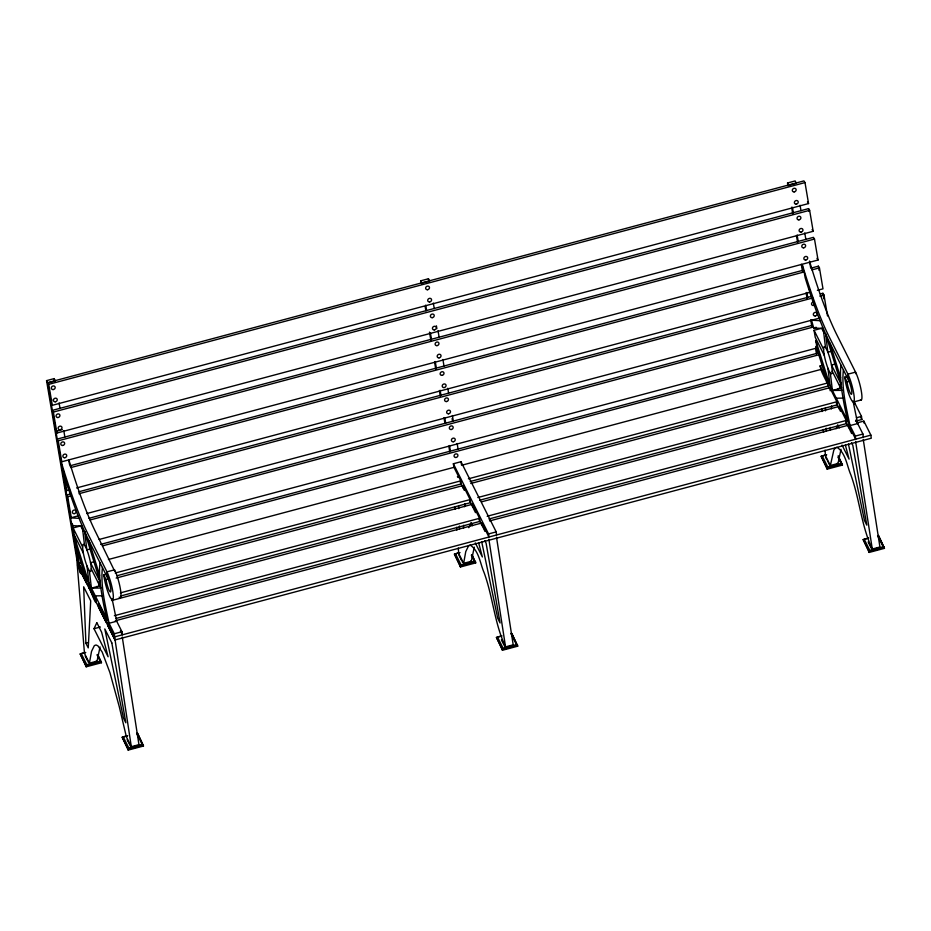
<?xml version="1.0" encoding="UTF-8"?>
<svg xmlns="http://www.w3.org/2000/svg" width="931" height="931" viewBox="0 0 931 931"><rect width="100%" height="100%" fill="white"/><g stroke="black" fill="none" stroke-linecap="round" stroke-linejoin="round"><path stroke-width="1.4" d="M463.533 528.098L463.685 525.247M464.65 506.708L464.802 503.857M830.266 430.262L830.405 427.41M831.383 408.884L831.523 406.032M102.422 567.538C100.408 586.321 105.25 605.01 109.055 623.27L116.701 621.233L121.973 631.73L122.333 634.826L120.413 630.997M843.393 369.863C841.38 388.646 846.221 407.347 850.026 425.595L857.672 423.558L853.064 401.098M100.048 646.929L97.045 661.138L89.399 663.175L91.529 651.397L94.357 645.614L96.044 644.974L97.906 645.823L102.177 652.049L109.916 672.613L119.273 706.687L126.395 736.898L131.318 746.709L138.952 744.66L122.264 637.037M474.286 547.091L471.284 561.3L463.638 563.336L465.768 551.559L468.607 545.775L470.283 545.135C479.128 550.977 480.152 563.674 484.155 572.774C492.976 596.98 494.501 623.654 505.556 646.87L513.19 644.834L496.502 537.21M841.019 449.254L838.016 463.463L830.371 465.5L833.827 450.08L835.328 447.939L837.016 447.299C845.848 453.141 846.884 465.837 850.887 474.95C859.709 499.156 861.222 525.817 872.289 549.034L879.923 546.997L863.235 439.374M96.929 622.804L101.63 632.254L108.112 656.797L94.019 628.716L96.777 622.804M468.817 527.702L471.028 522.966M836.096 428.691L837.749 425.13M46.55 380.639L54.184 378.603L55.36 380.942L47.725 382.99L46.55 380.639L76.749 558.856L84.477 653.364L89.399 663.175M420.789 280.813L428.435 278.765L429.61 281.115L421.964 283.152L420.789 280.813L421.278 283.664M787.521 182.976L795.155 180.94L796.331 183.279L788.697 185.316L787.521 182.976L788.01 185.828M805.001 182.592L803.918 180.905L47.667 382.653L48.749 384.34L805.001 182.592L808.55 203.563L52.299 405.311L51.217 403.623M50.646 400.225L51.845 399.911M800.974 210.65L52.369 410.362L53.381 412.061L56.931 433.031L813.182 231.295L809.633 210.325L808.55 208.625L800.974 210.65L800.066 205.262M53.381 412.061L809.633 210.325M62.284 429.633L55.848 431.344L56.931 433.031M814.497 239.046L813.415 237.358L57.163 439.095L58.246 440.794L814.497 239.046L818.046 260.017L61.795 461.764L60.783 460.054M69.755 465.872L803.092 270.246L804.163 271.933L805.152 277.717A122.461 21.087 75.1 0 0 809.97 292.788L810.505 294.371A122.461 21.087 75.1 0 0 820.06 320.671L823.225 328.492L813.659 327.98L811.564 320.217L820.06 320.671M811.995 267.872L818.361 266.173L819.443 267.86L822.992 288.831L817.383 290.332M70.837 467.56L804.163 271.933M811.809 269.897L819.443 267.86M65.67 488.891L66.753 490.579L69.557 489.822M76.575 487.949L810.366 292.194M70.535 494.012L66.636 495.024L67.719 496.712L71.28 517.683L70.256 515.972M78.553 491.847L811.506 296.337M820.362 293.952L822.888 293.277L823.97 294.964L827.519 315.935M67.719 496.712L70.523 495.967M78.949 493.721L812.751 297.955M819.757 296.093L823.97 294.964M78.285 515.809L70.593 517.88L79.088 518.334L82.254 526.155L72.688 525.643M86.711 513.563L819.21 318.169M88.911 518.311L812.414 325.303M72.525 524.653L71.384 522.978L72.525 524.653L76.074 545.624L75.295 544.391L85.07 575.439M89.993 519.998L813.496 326.99M813.659 327.98L816.208 327.305M824.331 355.491L815.265 337.406L814.055 330.284L821.689 328.247L824.238 333.31M75.015 543.972L76.016 545.647M99.163 539.468L817.046 347.961L815.765 340.42L830.045 385.771L827.962 368.292M100.676 544.391L817.174 353.291L815.987 346.309M90.691 548.848L86.862 549.872L84.698 531.648L82.231 525.98L84.523 545.182M831.662 351.185L827.834 352.197L825.669 333.985L823.202 328.306L825.494 347.519M102.515 545.88L819.478 354.618M79.123 563.592L81.66 562.918M116.992 575.742L461.124 483.945L460.752 480.85L453.967 467.327L453.362 463.754L460.996 461.718L496.211 531.892L496.572 534.988M829.021 388.448C827.112 380.616 821.479 373.971 820.095 365.93L822.632 365.243M94.322 561.649L90.505 562.673L100.117 581.828A64.926 11.184 75.1 0 0 100.851 588.02A66.683 11.486 75.1 0 0 102.049 595.793L95.311 595.863M835.293 363.986L831.476 364.999L841.089 384.154A64.926 11.184 75.1 0 0 841.822 390.345A66.683 11.486 75.1 0 0 843.02 398.119A80.45 13.849 75.1 0 0 847.699 420.928M79.403 566.653L86.513 580.688L86.874 583.784L79.763 569.749L79.403 566.653L79.763 569.749M108.427 559.496L453.967 467.327M820.7 369.491L461.601 465.279L460.996 461.718M60.911 460.764A122.461 21.087 75.1 0 0 68.266 484.271L68.789 485.854A122.461 21.087 75.1 0 0 88.515 535.116L106.949 571.843A16.048 2.758 75.1 0 1 113.117 593.594A16.048 2.758 75.1 0 1 109.905 596.608A16.048 2.758 75.1 0 1 103.725 574.858L106.274 574.183M802.324 264.602A122.461 21.087 75.1 0 0 809.237 286.597L809.761 288.179A122.461 21.087 75.1 0 0 829.486 337.441L847.92 374.169A16.048 2.758 75.1 0 1 854.088 395.919A16.048 2.758 75.1 0 1 850.876 398.945A16.048 2.758 75.1 0 1 844.696 377.195L847.245 376.52M115.223 573.019L460.752 480.85M468.386 478.813L827.484 383.013M470.167 481.525L827.845 386.109M103.725 574.858L106.076 579.548L108.624 578.861M844.696 377.195L847.047 381.873L849.596 381.198M89.225 588.462C85.047 573.438 94.403 603.754 96.207 602.52L96.277 602.508M116.166 578.081L463.103 485.528L470.143 499.575L470.516 502.67L120.774 595.968M470.737 483.492L829.835 387.692L836.876 401.738L837.248 404.834L479.558 500.261M841.624 387.738L837.842 388.751L838.272 389.635M89.341 570.633L91.424 588.124L99.07 586.076L98.581 582.05M830.312 372.97L832.395 390.45L840.041 388.413L839.553 384.375M120.402 592.872L470.143 499.575M477.789 497.538L836.876 401.738M853.762 401.936L861.396 399.899M111.511 600.553L472.494 504.253L479.546 518.299L479.907 521.395L116.119 618.44M481.536 501.844L839.227 406.416L846.267 420.463L846.64 423.558L488.95 518.986M105.296 618.137C109.288 633.103 100.164 602.625 98.186 604.103L98.558 607.198L105.61 621.245M114.35 615.717L479.546 518.299M487.181 516.263L846.267 420.463M856.439 417.751L861.489 416.413L861.85 419.509L855.542 421.184M115.293 620.779L481.897 522.978L488.938 537.024L488.566 533.928L453.362 463.754M489.531 520.941L848.618 425.153L855.67 439.188L855.298 436.092L820.095 365.93M857.521 422.779L863.84 421.091L870.881 435.138L871.253 438.233L115.002 639.969L107.961 625.935L107.647 622.816L114.699 636.862L870.881 435.138M94.019 628.716L100.385 627.017M76.749 558.856L114.327 633.767L121.973 631.73M488.566 533.928L496.211 531.892M855.298 436.092L862.932 434.055L863.305 437.151M85.896 643.216L83.662 586.798L90.703 600.844L88.247 647.895L85.896 643.216L88.445 642.53M85.256 652.526L81.241 653.597L86.816 664.711L100.187 661.15L97.092 654.97M459.495 552.688L455.48 553.759L461.066 564.884L474.426 561.312L471.33 555.132M826.228 454.863L822.213 455.922L827.787 467.048L841.159 463.475L838.063 457.307M97.813 654.551L101.479 662.732L86.199 666.805L80.182 653.946L85.745 652.468M472.052 554.713L475.718 562.894L460.438 566.979L454.433 554.108L459.984 552.63M838.203 455.713L842.45 465.069L827.17 469.143L821.154 456.271L826.716 454.794M80.182 653.946L86.059 665.653L101.339 661.569M454.433 554.108L460.298 565.815L475.578 561.742M821.154 456.271L827.031 467.979L842.311 463.906M127.256 735.816L123.241 736.887L128.827 748L142.187 744.439L136.613 733.314M501.495 635.978L497.491 637.048L503.066 648.162L516.437 644.601L510.851 633.476M868.227 538.141L864.212 539.212L869.798 550.337L883.158 546.765L877.584 535.651M143.479 746.022L137.474 733.151L143.479 746.022L128.199 750.095L122.194 737.236L127.745 735.746M517.717 646.184L511.713 633.324L517.717 646.184L502.437 650.257L496.432 637.398L501.984 635.908M884.45 548.347L878.445 535.488L884.45 548.347L869.17 552.432L863.165 539.561L868.716 538.083M122.194 737.236L128.059 748.931L143.339 744.858M496.432 637.398L502.309 649.105L517.578 645.02M863.165 539.561L869.03 551.268L884.31 547.195M131.574 748.396L139.208 746.359M505.812 648.558L513.447 646.521M872.545 550.733L880.179 548.696M832.395 390.45L841.822 390.345L832.209 371.19M836.282 398.189L843.02 398.119M91.424 588.124L100.851 588.02L91.238 568.864M837.842 425.106L839.308 427.841M471.121 522.931L472.587 525.678M807.468 201.876L808.55 203.563M812.1 229.596L813.182 231.295M816.964 258.329L818.046 260.017M807.677 297.338L806.863 292.462M817.046 347.961L816.266 346.728L826.041 377.777M448.591 393.126L447.776 388.262M440.945 395.175L440.13 390.298M453.327 421.091L452.396 415.529M445.681 423.128L444.75 417.565M458.064 449.056L457.133 443.493M62.121 467.932L63.192 469.608L66.753 490.579M76.179 550.931L77.261 552.618L79.729 567.154M847.047 381.873A8.03 1.385 75.1 0 0 850.131 392.754A8.03 1.385 75.1 0 0 851.749 391.241A8.03 1.385 75.1 0 0 848.653 380.36L829.94 343.074A122.461 21.087 75.1 0 1 825.669 333.985L841.089 384.154A66.695 11.486 75.1 0 1 840.6 377.753L829.94 343.074M861.489 416.413L854.437 402.367L854.681 404.426M860.57 416.948L861.85 419.509M814.055 330.284L823.598 349.3M855.903 420.044L862.932 434.055M836.364 403.076L839.599 409.524L839.227 406.416M840.03 410.396L840.472 411.269M845.755 421.813L848.991 428.248L848.618 425.153M849.433 429.121L849.875 429.994M850.317 430.878L850.748 431.751M851.19 432.636L851.632 433.509M855.601 441.41L872.289 549.034M851.539 442.76L852.819 445.309L866.808 525.131L864.457 520.452L848.444 444.006M842.043 445.088L849.084 459.134L845.383 445.065M838.331 456.877L842.45 465.069M837.318 463.254L837.609 463.836M830.371 465.5L825.448 455.701L825.017 450.173M825.564 457.098L825.855 457.68M826.146 458.273L826.74 459.437M827.322 460.612L827.624 461.194M828.206 462.37L828.497 462.951M829.09 464.127L829.672 465.291M868.134 541.947L868.728 543.122M869.019 543.704L869.612 544.879M869.903 545.461L870.776 547.219M871.079 547.8L871.66 548.976M457.435 476.602L457.843 477.417M460.298 482.316L463.463 488.624L463.103 485.528M463.906 489.497L464.348 490.381M469.631 500.913L472.867 507.348L472.494 504.253M473.309 508.233L473.751 509.106M474.182 509.979L474.624 510.863M475.066 511.736L475.508 512.62M479.034 519.638L482.258 526.073M482.7 526.958L483.142 527.83M483.585 528.715L484.027 529.588M484.457 530.461L484.9 531.345M488.868 539.247L505.556 646.87M484.807 540.585L486.087 543.145L500.075 622.967L497.724 618.277L481.711 541.842M475.31 542.924L482.363 556.959L478.65 542.901M471.61 554.701L475.718 562.894M470.586 561.09L470.877 561.672M463.638 563.336L458.727 553.526L458.285 548.01M458.832 554.934L459.123 555.516M459.425 556.098L460.007 557.273M460.298 557.855L460.892 559.031M461.182 559.612L461.776 560.788M462.358 561.952L462.649 562.533M501.413 639.783L501.995 640.959M502.286 641.54L502.88 642.704M503.171 643.298L503.752 644.461M504.055 645.055L504.928 646.801M106.076 579.548A8.03 1.385 75.1 0 0 109.16 590.417A8.03 1.385 75.1 0 0 110.777 588.904A8.03 1.385 75.1 0 0 107.682 578.035L88.969 540.736A122.461 21.087 75.1 0 1 84.698 531.648L100.117 581.828A66.695 11.486 75.1 0 1 99.629 575.428L88.969 540.736M83.266 530.984L80.718 525.91L73.084 527.947L82.626 546.962M74.294 535.081L83.359 553.154M96.871 586.425L97.301 587.298M88.794 585.378L95.905 599.413L96.207 602.52M77.482 565.047L115.072 639.958L131.318 746.709M97.359 654.54L101.479 662.732M96.347 660.917L96.638 661.51M85.175 655.936L85.768 657.111M86.059 657.693L86.653 658.869M86.944 659.451L87.526 660.614M88.119 661.79L88.41 662.372M127.163 739.621L127.756 740.785M128.047 741.379L128.641 742.542M128.932 743.136L129.514 744.3M129.805 744.881L130.398 746.057M74.794 538.095L89.073 583.434L86.99 565.955M62.389 469.445L64.181 475.392A122.461 21.087 75.1 0 0 68.999 490.462L69.534 492.045A122.461 21.087 75.1 0 0 79.088 518.334M116.701 621.233L112.092 598.773M808.55 208.625L809.027 211.43M818.361 266.173L819.071 270.362M822.888 293.277L823.842 298.874M804.756 232.925L805.85 239.383M810.738 268.221L809.516 261.064A122.461 21.087 75.1 0 0 816.871 284.56L817.406 286.143A122.461 21.087 75.1 0 0 837.132 335.404L855.554 372.132A16.048 2.758 75.1 0 1 861.245 390.694A16.048 2.758 75.1 0 1 860.5 399.818M792.421 207.299L793.34 212.687M797.111 234.961L798.204 241.42M802.126 264.532L803.092 270.258M791.629 207.217L792.84 214.339M796.459 235.729L797.669 242.851M801.288 264.241L802.499 271.375M806.118 292.753L807.084 298.455M810.715 319.845L811.913 326.979M815.544 348.357L816.51 354.059M433.334 303.099L434.242 308.487M438.024 330.749L439.118 337.22M442.9 359.506L444.006 366.058M428.435 278.765L428.912 281.616M436.406 325.815L436.883 328.666M452.105 418.496L452.582 421.347M425.688 305.135L426.607 310.523M430.378 332.798L431.484 339.256M435.254 361.542L436.371 368.094M449.498 445.53L450.441 451.128M425.141 306.474L425.863 310.745M429.482 332.134L430.937 340.688M434.556 362.078L435.766 369.2M439.397 390.589L440.363 396.292M443.982 417.682L444.948 423.384M448.812 446.193L449.778 451.896M59.095 402.925L60.003 408.325M63.785 430.588L64.879 437.058M68.789 460.158L69.522 464.464M54.184 378.603L54.673 381.454M48.749 384.34L52.299 405.311M58.246 440.794L61.795 461.764M80.322 570.726L80.811 573.589L79.729 571.902L47.725 382.99M863.84 421.091L864.084 423.151M855.74 373.68L855.554 372.132L847.92 374.169L848.653 380.36M869.03 551.268L869.17 552.432M829.835 387.692L830.196 390.787M827.031 467.979L827.17 469.143M502.309 649.105L502.437 650.257M481.897 522.978L482.142 525.049M460.298 565.815L460.438 566.979M114.769 571.355L96.161 533.079A122.461 21.087 75.1 0 1 76.435 483.817L75.9 482.235A122.461 21.087 75.1 0 1 68.987 460.228M107.682 578.035L106.949 571.843L114.583 569.807A16.048 2.758 75.1 0 1 120.402 589.067A16.048 2.758 75.1 0 1 119.168 597.155M114.327 633.767L115.002 639.969M128.059 748.931L128.199 750.095M86.059 665.653L86.199 666.805M821.736 408.779L821.957 411.537M823.376 429.482L823.598 432.24M455.003 506.615L455.224 509.373M456.644 527.307L456.865 530.076M825.378 407.941L825.494 410.827M826.181 428.19L826.297 431.076M458.646 505.766L458.762 508.663M459.449 526.015L459.565 528.913M809.516 289.448A2.002 1.734 -32.6 0 1 808.876 288.121M68.405 487.006A2.002 1.734 -32.6 0 1 67.94 485.528M814.683 304.926A2.002 1.734 -32.6 0 1 811.727 304.67A2.002 1.734 -32.6 0 1 813.066 301.97M106.728 618.591A80.45 13.849 75.1 0 1 102.014 595.747M99.594 575.346A80.485 13.86 75.1 0 1 100.094 562.941M840.565 377.672A80.485 13.86 75.1 0 1 841.065 365.266M111.848 642.984L104.796 628.937L123.486 718.115L125.836 722.793L111.848 642.984M451.174 429.517A2.002 1.734 -32.6 0 0 452.955 426.654A2.002 1.734 -32.6 0 0 449.615 426.945A2.002 1.734 -32.6 0 0 451.174 429.517M446.426 401.552A2.002 1.734 -32.6 0 0 448.218 398.701A2.002 1.734 -32.6 0 0 444.878 398.98A2.002 1.734 -32.6 0 0 446.426 401.552M815.172 315.97A2.002 1.734 -32.6 0 0 816.953 313.119A2.002 1.734 -32.6 0 0 813.613 313.398A2.002 1.734 -32.6 0 0 815.172 315.97M805.699 260.052A2.002 1.734 -32.6 0 0 807.48 257.2A2.002 1.734 -32.6 0 0 804.14 257.48A2.002 1.734 -32.6 0 0 805.699 260.052M803.628 247.821A2.002 1.734 -32.6 0 0 805.408 244.958A2.002 1.734 -32.6 0 0 802.068 245.249A2.002 1.734 -32.6 0 0 803.628 247.821M796.226 204.133A2.002 1.734 -32.6 0 0 798.007 201.271A2.002 1.734 -32.6 0 0 794.667 201.561A2.002 1.734 -32.6 0 0 796.226 204.133M794.143 191.902A2.002 1.734 -32.6 0 0 795.935 189.04A2.002 1.734 -32.6 0 0 792.595 189.319A2.002 1.734 -32.6 0 0 794.143 191.902M800.963 232.087A2.002 1.734 -32.6 0 0 802.743 229.235A2.002 1.734 -32.6 0 0 799.403 229.515A2.002 1.734 -32.6 0 0 800.963 232.087M798.891 219.856A2.002 1.734 -32.6 0 0 800.672 217.004A2.002 1.734 -32.6 0 0 797.332 217.284A2.002 1.734 -32.6 0 0 798.891 219.856M74.201 513.644A2.002 1.734 -32.6 0 0 75.981 510.782A2.002 1.734 -32.6 0 0 72.641 511.072A2.002 1.734 -32.6 0 0 74.201 513.644M64.728 457.715A2.002 1.734 -32.6 0 0 66.508 454.863A2.002 1.734 -32.6 0 0 63.168 455.143A2.002 1.734 -32.6 0 0 64.728 457.715M62.656 445.484A2.002 1.734 -32.6 0 0 64.437 442.632A2.002 1.734 -32.6 0 0 61.097 442.912A2.002 1.734 -32.6 0 0 62.656 445.484M55.255 401.796A2.002 1.734 -32.6 0 0 57.035 398.945A2.002 1.734 -32.6 0 0 53.695 399.224A2.002 1.734 -32.6 0 0 55.255 401.796M53.172 389.565A2.002 1.734 -32.6 0 0 54.964 386.702A2.002 1.734 -32.6 0 0 51.624 386.993A2.002 1.734 -32.6 0 0 53.172 389.565M59.991 429.761A2.002 1.734 -32.6 0 0 61.772 426.898A2.002 1.734 -32.6 0 0 58.432 427.189A2.002 1.734 -32.6 0 0 59.991 429.761M57.92 417.53A2.002 1.734 -32.6 0 0 59.7 414.667A2.002 1.734 -32.6 0 0 56.36 414.958A2.002 1.734 -32.6 0 0 57.92 417.53M455.911 457.482A2.002 1.734 -32.6 0 0 457.691 454.619A2.002 1.734 -32.6 0 0 454.351 454.91A2.002 1.734 -32.6 0 0 455.911 457.482M448.509 413.783A2.002 1.734 -32.6 0 0 450.29 410.932A2.002 1.734 -32.6 0 0 446.95 411.211A2.002 1.734 -32.6 0 0 448.509 413.783M439.025 357.865A2.002 1.734 -32.6 0 0 440.817 355.014A2.002 1.734 -32.6 0 0 437.477 355.293A2.002 1.734 -32.6 0 0 439.025 357.865M436.953 345.634A2.002 1.734 -32.6 0 0 438.745 342.783A2.002 1.734 -32.6 0 0 435.405 343.062A2.002 1.734 -32.6 0 0 436.953 345.634M444.064 387.575A2.002 1.734 -32.6 0 0 445.844 384.712A2.002 1.734 -32.6 0 0 442.504 385.003A2.002 1.734 -32.6 0 0 444.064 387.575M441.992 375.344A2.002 1.734 -32.6 0 0 443.773 372.481A2.002 1.734 -32.6 0 0 440.433 372.772A2.002 1.734 -32.6 0 0 441.992 375.344M429.552 301.947A2.002 1.734 -32.6 0 0 431.344 299.084A2.002 1.734 -32.6 0 0 428.004 299.375A2.002 1.734 -32.6 0 0 429.552 301.947M427.48 289.716A2.002 1.734 -32.6 0 0 429.261 286.853A2.002 1.734 -32.6 0 0 425.933 287.144A2.002 1.734 -32.6 0 0 427.48 289.716M434.288 329.911A2.002 1.734 -32.6 0 0 436.08 327.049A2.002 1.734 -32.6 0 0 432.74 327.328A2.002 1.734 -32.6 0 0 434.288 329.911M432.217 317.669A2.002 1.734 -32.6 0 0 434.009 314.818A2.002 1.734 -32.6 0 0 430.669 315.097A2.002 1.734 -32.6 0 0 432.217 317.669M453.246 441.748A2.002 1.734 -32.6 0 0 455.026 438.897A2.002 1.734 -32.6 0 0 451.686 439.176A2.002 1.734 -32.6 0 0 453.246 441.748M83.034 551.257A14.046 2.421 75.1 0 0 90.47 571.494A14.046 2.421 75.1 0 0 87.293 550.989A14.046 2.421 75.1 0 0 83.034 551.257M824.005 353.594A14.046 2.421 75.1 0 0 831.441 373.831A14.046 2.421 75.1 0 0 828.264 353.315A14.046 2.421 75.1 0 0 824.005 353.594"/></g></svg>
